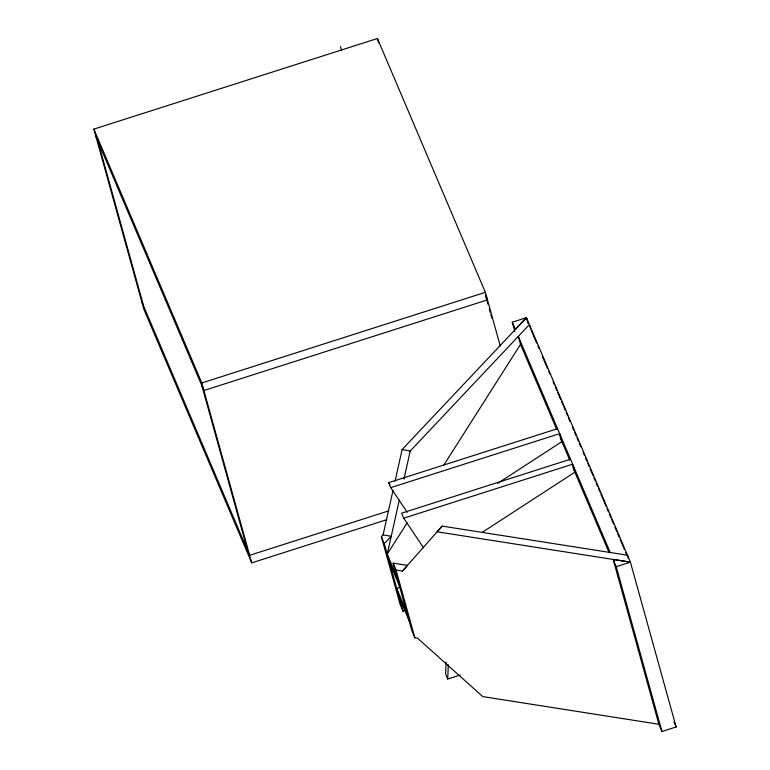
<?xml version="1.0" encoding="UTF-8"?>
<svg xmlns="http://www.w3.org/2000/svg" width="770" height="770" viewBox="0 0 770 770"><rect width="100%" height="100%" fill="white"/><g stroke="black" fill="none" stroke-linecap="round" stroke-linejoin="round"><path stroke-width="1.16" d="M446.1 662.142L445.599 674.039L447.717 679.024L460.277 675.011M447.717 679.024L448.323 664.751M404.635 609.744L403.095 611.37L400.14 604.431L381.362 536.7L383.104 534.842L393.008 490.442M395.087 481.096L402.123 449.545L526.449 317.663L630.418 562.148L676.127 726.967L661.95 731.5L658.87 724.262L613.161 559.434L630.418 562.148L616.241 566.682L613.161 559.434M397.031 577.221L387.233 554.159L399.284 500.096M403.971 479.065L410.217 451.028L529.404 324.603L530.52 328.626M387.233 554.159L407.147 522.811M443.77 465.167L520.886 343.805M402.431 571.071L407.484 565.382L393.123 563.13L396.078 570.069L402.431 571.071L442.153 526.103L627.473 555.209L628.426 558.664M442.153 526.103L437.1 531.791L630.418 562.148M403.095 611.37L384.307 543.639L391.208 536.324L383.104 534.842M526.449 317.663L515.351 329.435L512.271 322.197L526.449 317.663L528.056 323.429M497.651 483.377L561.888 441.643L559.675 433.654L390.717 487.651L388.6 482.665L557.557 428.669M482.54 532.176L574.872 472.183L572.659 464.195L403.711 518.191L401.584 513.205L570.541 459.209M399.871 586.865L396.839 588.809L406.647 611.871M386.627 519.75L251.713 562.87L143.769 309.039L93.873 129.119L377.425 38.5L485.369 292.331L500.25 345.98M93.873 129.119L201.817 382.959L485.369 292.331M387.964 511.107L249.615 555.324L141.67 301.494M393.123 563.13L411.911 630.871L414.866 637.81L417.581 638.234L482.809 696.609L659.524 724.358M402.123 449.545L410.217 451.028M388.6 482.665L389.928 484.638M390.717 487.651L407.272 512.329M403.711 518.191L423.577 547.807M530.992 329.733L536.623 342.977M538.028 346.288L538.971 348.492M542.253 356.212L547.412 368.349M548.818 371.66L549.761 373.873M553.043 381.593L554.448 384.904M555.391 387.108L556.797 390.419M557.74 392.623L560.55 399.245M561.494 401.449L562.899 404.76M563.832 406.974L565.247 410.275M566.181 412.489L567.586 415.8M568.529 418.004L569.935 421.315M572.283 426.83L573.688 430.141M574.622 432.345L576.037 435.656M576.971 437.861L578.376 441.172M579.319 443.385L580.724 446.687M583.073 452.211L584.478 455.513M585.421 457.726L586.827 461.038M587.76 463.242L589.175 466.553M590.109 468.757L592.929 475.379M593.863 477.583L595.268 480.894M596.211 483.098L597.616 486.409M598.559 488.623L599.965 491.924M600.898 494.138L606.067 506.275M607.001 508.479L608.406 511.79M609.349 513.994L610.754 517.305M611.698 519.509L613.575 523.927M614.98 527.238L616.857 531.647M617.79 533.86L619.205 537.162M620.139 539.375L624.364 549.299M625.769 552.61L626.713 554.824M610.215 552.494L518.306 336.375L520.52 344.373L556.623 429.275M559.521 434.694L560.791 437.678M572.505 465.224L573.775 468.218M560.194 437.658L569.762 460.152M573.044 467.862L609.147 552.773M674.019 722.01L676.127 726.967M485.408 294.958L485.937 296.209M486.303 297.066L487.4 299.636M381.362 536.7L384.307 543.639M389.582 562.639L399.389 585.701M399.187 597.279L408.995 620.341M95.961 136.675L203.906 390.506L487.468 299.877L485.475 295.208L486.438 298.664M616.241 566.682L661.95 731.5M512.271 322.197L514.832 331.418M487.006 300.733L487.968 304.198M489.316 309.039L490.269 312.495M490.846 314.583L491.809 318.048M377.425 38.5L378.628 42.812M340.436 46.575L341.553 50.599M396.078 570.069L414.866 637.81M201.817 382.959L251.713 562.87M201.923 385.828L247.632 550.646M97.954 141.343L143.663 306.171"/></g></svg>
